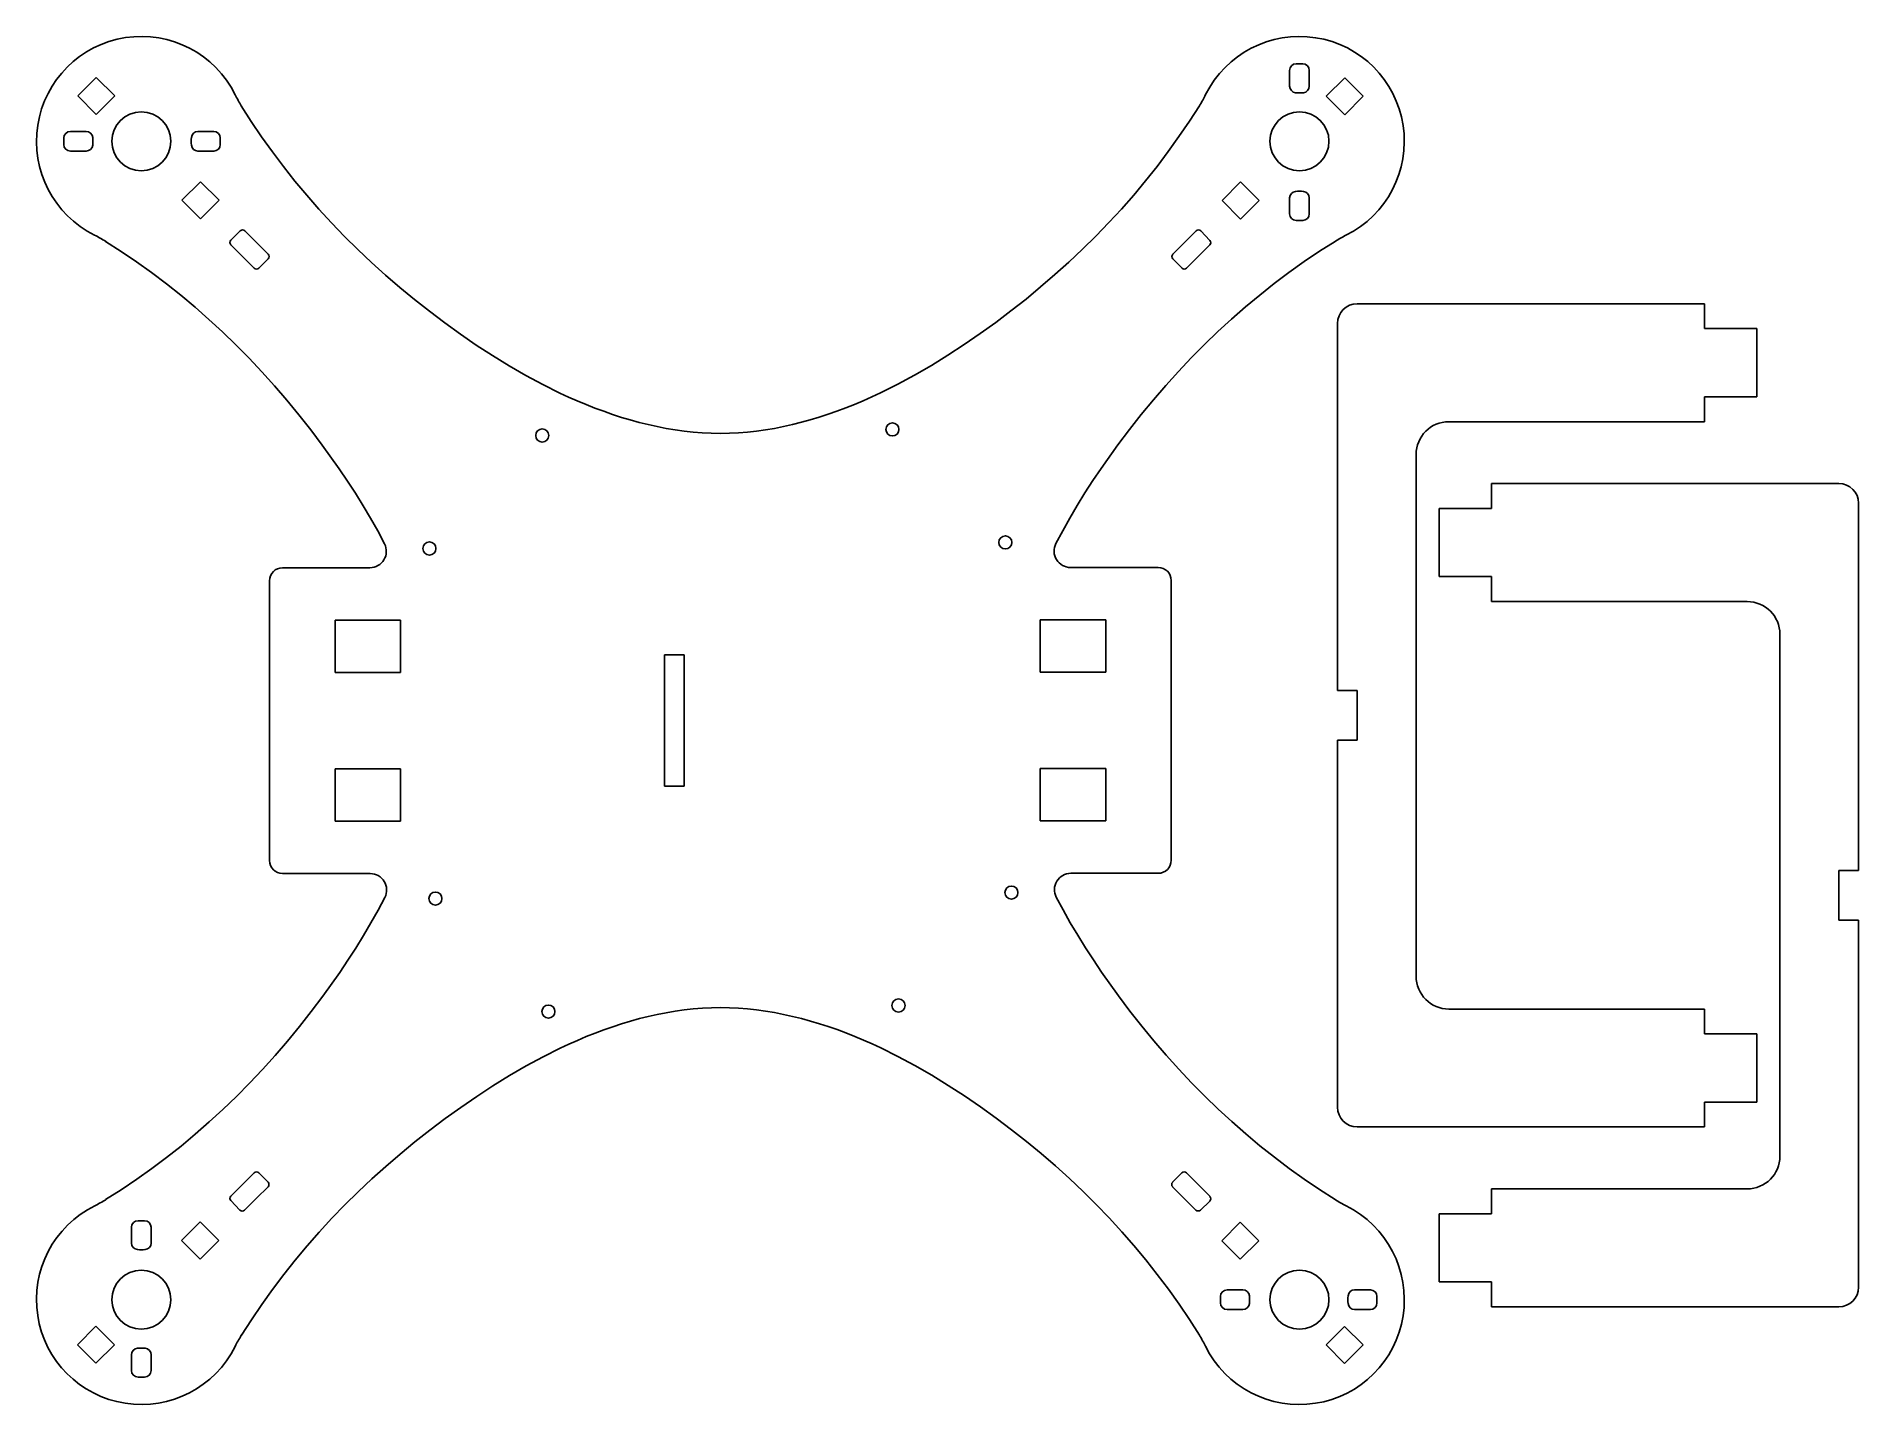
# Model space of a CAD drawing. Extents: x 19 to 298, y 19 to 228.
import ezdxf

# ---------------------------------------------------------------- set-up
doc = ezdxf.new("R2010")
doc.units = 0
doc.layers.add('DEFAULT', color=7, linetype='CONTINUOUS')
doc.layers.add('LAYER_01', color=12, linetype='CONTINUOUS')

msp = doc.modelspace()

# ---------------------------------------------------------------- linework, layer by layer
at = {"layer": 'DEFAULT'}
for p, q in [((52.19, 215.21), (50.67, 217.6)), ((196.91, 217.6), (195.38, 215.22)), ((53.77, 212.87), (52.19, 215.21)), ((195.38, 215.22), (193.79, 212.88)), ((55.41, 210.57), (53.77, 212.87)), ((193.79, 212.88), (192.15, 210.59)), ((57.11, 208.31), (55.41, 210.57)), ((192.15, 210.59), (190.45, 208.33)), ((58.86, 206.09), (57.11, 208.31)), ((60.67, 203.92), (58.86, 206.09)), ((188.69, 206.13), (186.88, 203.96)), ((190.45, 208.33), (188.69, 206.13)), ((62.53, 201.79), (60.67, 203.92)), ((186.88, 203.96), (185.01, 201.83)), ((64.45, 199.7), (62.53, 201.79)), ((185.01, 201.83), (183.09, 199.75)), ((66.42, 197.65), (64.45, 199.7)), ((68.45, 195.64), (66.42, 197.65)), ((181.11, 197.71), (179.08, 195.71)), ((183.09, 199.75), (181.11, 197.71)), ((29.97, 196.89), (32.35, 195.36)), ((32.35, 195.36), (34.69, 193.78)), ((70.53, 193.68), (68.45, 195.64)), ((179.08, 195.71), (177, 193.74)), ((212.88, 193.8), (215.23, 195.38)), ((215.23, 195.38), (217.61, 196.9)), ((34.69, 193.78), (36.99, 192.13)), ((36.99, 192.13), (39.24, 190.43)), ((72.67, 191.75), (70.53, 193.68)), ((177, 193.74), (174.86, 191.82)), ((208.32, 190.46), (210.58, 192.16)), ((210.58, 192.16), (212.88, 193.8)), ((39.24, 190.43), (41.45, 188.67)), ((74.85, 189.87), (72.67, 191.75)), ((77.09, 188.03), (74.85, 189.87)), ((172.67, 189.94), (170.44, 188.1)), ((174.86, 191.82), (172.67, 189.94)), ((206.11, 188.71), (208.32, 190.46)), ((41.45, 188.67), (43.61, 186.86)), ((43.61, 186.86), (45.74, 184.99)), ((79.38, 186.23), (77.09, 188.03)), ((170.44, 188.1), (168.15, 186.3)), ((201.8, 185.04), (203.93, 186.9)), ((203.93, 186.9), (206.11, 188.71)), ((220.98, 187.38), (222.98, 187.38)), ((222.98, 187.38), (262.98, 187.38)), ((262.98, 187.38), (273.98, 187.38)), ((273.98, 187.38), (273.98, 183.58)), ((45.74, 184.99), (47.82, 183.07)), ((81.72, 184.46), (79.38, 186.23)), ((84.11, 182.74), (81.72, 184.46)), ((165.81, 184.53), (163.42, 182.81)), ((168.15, 186.3), (165.81, 184.53)), ((199.71, 183.12), (201.8, 185.04)), ((217.98, 128.36), (217.98, 184.38)), ((273.98, 183.58), (281.98, 183.58)), ((281.98, 183.58), (281.98, 173.18)), ((47.82, 183.07), (49.86, 181.09)), ((49.86, 181.09), (51.87, 179.06)), ((86.54, 181.07), (84.11, 182.74)), ((89.02, 179.46), (86.54, 181.07)), ((160.99, 181.14), (158.51, 179.52)), ((163.42, 182.81), (160.99, 181.14)), ((195.66, 179.12), (197.67, 181.15)), ((197.67, 181.15), (199.71, 183.12)), ((51.87, 179.06), (53.83, 176.98)), ((91.54, 177.91), (89.02, 179.46)), ((158.51, 179.52), (156, 177.97)), ((193.7, 177.04), (195.66, 179.12)), ((53.83, 176.98), (55.75, 174.85)), ((94.09, 176.44), (91.54, 177.91)), ((96.68, 175.05), (94.09, 176.44)), ((153.44, 176.49), (150.86, 175.09)), ((156, 177.97), (153.44, 176.49)), ((191.77, 174.91), (193.7, 177.04)), ((55.75, 174.85), (57.63, 172.66)), ((57.63, 172.66), (59.47, 170.42)), ((99.31, 173.75), (96.68, 175.05)), ((100.63, 173.13), (99.31, 173.75)), ((101.96, 172.55), (100.63, 173.13)), ((103.29, 171.99), (101.96, 172.55)), ((145.59, 172.58), (144.26, 172.02)), ((146.92, 173.17), (145.59, 172.58)), ((148.24, 173.79), (146.92, 173.17)), ((150.86, 175.09), (148.24, 173.79)), ((188.04, 170.48), (189.89, 172.72)), ((189.89, 172.72), (191.77, 174.91)), ((281.98, 173.18), (273.98, 173.18)), ((273.98, 173.18), (273.98, 169.38)), ((59.47, 170.42), (61.27, 168.13)), ((104.63, 171.46), (103.29, 171.99)), ((105.98, 170.96), (104.63, 171.46)), ((107.33, 170.48), (105.98, 170.96)), ((108.68, 170.04), (107.33, 170.48)), ((110.04, 169.64), (108.68, 170.04)), ((137.52, 169.65), (136.16, 169.28)), ((138.88, 170.06), (137.52, 169.65)), ((140.23, 170.51), (138.88, 170.06)), ((141.58, 170.98), (140.23, 170.51)), ((142.92, 171.48), (141.58, 170.98)), ((144.26, 172.02), (142.92, 171.48)), ((186.24, 168.19), (188.04, 170.48)), ((61.27, 168.13), (63.04, 165.79)), ((111.41, 169.26), (110.04, 169.64)), ((112.77, 168.93), (111.41, 169.26)), ((114.15, 168.62), (112.77, 168.93)), ((115.52, 168.36), (114.15, 168.62)), ((116.89, 168.13), (115.52, 168.36)), ((118.27, 167.94), (116.89, 168.13)), ((119.65, 167.79), (118.27, 167.94)), ((121.03, 167.68), (119.65, 167.79)), ((122.41, 167.62), (121.03, 167.68)), ((123.79, 167.59), (122.41, 167.62)), ((125.17, 167.62), (123.79, 167.59)), ((126.55, 167.68), (125.17, 167.62)), ((127.93, 167.79), (126.55, 167.68)), ((129.31, 167.94), (127.93, 167.79)), ((130.68, 168.13), (129.31, 167.94)), ((132.05, 168.36), (130.68, 168.13)), ((133.42, 168.63), (132.05, 168.36)), ((134.79, 168.94), (133.42, 168.63)), ((136.16, 169.28), (134.79, 168.94)), ((184.48, 165.85), (186.24, 168.19)), ((262.98, 169.38), (234.98, 169.38)), ((273.98, 169.38), (262.98, 169.38)), ((63.04, 165.79), (65.62, 162.17)), ((181.9, 162.23), (184.48, 165.85)), ((229.98, 164.38), (229.98, 162.06)), ((65.62, 162.17), (66.87, 160.32)), ((180.65, 160.38), (181.9, 162.23)), ((229.98, 162.06), (229.98, 157.06)), ((66.87, 160.32), (68.08, 158.45)), ((179.44, 158.5), (180.65, 160.38)), ((241.51, 156.13), (241.51, 159.93)), ((241.51, 159.93), (252.51, 159.93)), ((252.51, 159.93), (292.51, 159.93)), ((292.51, 159.93), (294.51, 159.93)), ((68.08, 158.45), (69.26, 156.55)), ((69.26, 156.55), (70.39, 154.64)), ((177.13, 154.68), (178.27, 156.6)), ((178.27, 156.6), (179.44, 158.5)), ((229.98, 157.06), (229.98, 128.36)), ((233.51, 145.73), (233.51, 156.13)), ((233.51, 156.13), (241.51, 156.13)), ((297.51, 156.93), (297.51, 100.91)), ((70.39, 154.64), (71.49, 152.7)), ((176.05, 152.74), (177.13, 154.68)), ((71.49, 152.7), (72.53, 150.74)), ((175.01, 150.78), (176.05, 152.74)), ((54.98, 145.09), (54.98, 123.78)), ((70.31, 147.09), (56.98, 147.09)), ((190.61, 147.13), (177.23, 147.13)), ((192.61, 123.78), (192.61, 145.13)), ((241.51, 145.73), (233.51, 145.73)), ((241.51, 141.93), (241.51, 145.73)), ((252.51, 141.93), (241.51, 141.93)), ((257.51, 141.93), (252.51, 141.93)), ((280.51, 141.93), (257.51, 141.93)), ((285.51, 134.61), (285.51, 136.93)), ((285.51, 129.61), (285.51, 134.61)), ((220.98, 128.36), (217.98, 128.36)), ((220.98, 124.56), (220.98, 128.36)), ((229.98, 128.36), (229.98, 120.76)), ((285.51, 100.91), (285.51, 129.61)), ((54.98, 123.78), (54.98, 102.42)), ((192.61, 102.46), (192.61, 123.78)), ((220.98, 120.76), (220.98, 124.56)), ((217.98, 64.75), (217.98, 120.76)), ((217.98, 120.76), (220.98, 120.76)), ((229.98, 120.76), (229.98, 92.06)), ((56.98, 100.42), (70.36, 100.42)), ((177.28, 100.46), (190.61, 100.46)), ((285.51, 93.31), (285.51, 100.91)), ((297.51, 100.91), (294.51, 100.91)), ((294.51, 100.91), (294.51, 97.11)), ((71.54, 94.82), (70.45, 92.88)), ((72.58, 96.78), (71.54, 94.82)), ((176.1, 94.86), (175.06, 96.81)), ((177.19, 92.92), (176.1, 94.86)), ((294.51, 97.11), (294.51, 93.31)), ((70.45, 92.88), (69.32, 90.96)), ((178.33, 91), (177.19, 92.92)), ((229.98, 92.06), (229.98, 87.06)), ((285.51, 64.61), (285.51, 93.31)), ((294.51, 93.31), (297.51, 93.31)), ((297.51, 93.31), (297.51, 37.3)), ((68.15, 89.06), (66.93, 87.18)), ((69.32, 90.96), (68.15, 89.06)), ((179.51, 89.11), (178.33, 91)), ((180.72, 87.23), (179.51, 89.11)), ((66.93, 87.18), (65.69, 85.33)), ((181.97, 85.38), (180.72, 87.23)), ((229.98, 87.06), (229.98, 84.75)), ((65.69, 85.33), (63.11, 81.7)), ((184.55, 81.77), (181.97, 85.38)), ((63.11, 81.7), (61.35, 79.36)), ((186.31, 79.43), (184.55, 81.77)), ((61.35, 79.36), (59.54, 77.07)), ((108.71, 77.49), (110.07, 77.9)), ((110.07, 77.9), (111.43, 78.28)), ((111.43, 78.28), (112.79, 78.62)), ((112.79, 78.62), (114.16, 78.93)), ((114.16, 78.93), (115.53, 79.19)), ((115.53, 79.19), (116.91, 79.42)), ((116.91, 79.42), (118.28, 79.61)), ((118.28, 79.61), (119.66, 79.76)), ((119.66, 79.76), (121.04, 79.87)), ((121.04, 79.87), (122.42, 79.94)), ((122.42, 79.94), (123.79, 79.96)), ((123.79, 79.96), (125.18, 79.94)), ((125.18, 79.94), (126.56, 79.87)), ((126.56, 79.87), (127.94, 79.77)), ((127.94, 79.77), (129.32, 79.62)), ((129.32, 79.62), (130.69, 79.43)), ((130.69, 79.43), (132.07, 79.2)), ((132.07, 79.2), (133.44, 78.93)), ((133.44, 78.93), (134.81, 78.63)), ((134.81, 78.63), (136.18, 78.29)), ((136.18, 78.29), (137.54, 77.92)), ((137.54, 77.92), (138.9, 77.51)), ((188.12, 77.14), (186.31, 79.43)), ((234.98, 79.75), (257.98, 79.75)), ((257.98, 79.75), (262.98, 79.75)), ((262.98, 79.75), (273.98, 79.75)), ((273.98, 79.75), (273.98, 75.95)), ((59.54, 77.07), (57.7, 74.84)), ((101.99, 74.97), (103.33, 75.54)), ((103.33, 75.54), (104.66, 76.07)), ((104.66, 76.07), (106.01, 76.58)), ((106.01, 76.58), (107.36, 77.05)), ((107.36, 77.05), (108.71, 77.49)), ((138.9, 77.51), (140.26, 77.07)), ((140.26, 77.07), (141.61, 76.6)), ((141.61, 76.6), (142.96, 76.1)), ((142.96, 76.1), (144.3, 75.57)), ((144.3, 75.57), (145.63, 75.01)), ((189.96, 74.9), (188.12, 77.14)), ((273.98, 75.95), (281.98, 75.95)), ((281.98, 75.95), (281.98, 65.55)), ((55.82, 72.65), (53.89, 70.52)), ((57.7, 74.84), (55.82, 72.65)), ((94.14, 71.07), (96.73, 72.46)), ((96.73, 72.46), (99.35, 73.77)), ((99.35, 73.77), (100.67, 74.38)), ((100.67, 74.38), (101.99, 74.97)), ((145.63, 75.01), (146.96, 74.42)), ((146.96, 74.42), (148.28, 73.81)), ((148.28, 73.81), (150.9, 72.51)), ((150.9, 72.51), (153.49, 71.12)), ((191.84, 72.71), (189.96, 74.9)), ((193.76, 70.58), (191.84, 72.71)), ((53.89, 70.52), (51.93, 68.44)), ((89.08, 68.03), (91.59, 69.59)), ((91.59, 69.59), (94.14, 71.07)), ((153.49, 71.12), (156.05, 69.64)), ((156.05, 69.64), (158.57, 68.1)), ((195.72, 68.49), (193.76, 70.58)), ((51.93, 68.44), (49.92, 66.41)), ((86.6, 66.42), (89.08, 68.03)), ((158.57, 68.1), (161.05, 66.48)), ((197.72, 66.46), (195.72, 68.49)), ((47.87, 64.43), (45.78, 62.52)), ((49.92, 66.41), (47.87, 64.43)), ((81.78, 63.02), (84.17, 64.74)), ((84.17, 64.74), (86.6, 66.42)), ((161.05, 66.48), (163.48, 64.81)), ((163.48, 64.81), (165.87, 63.09)), ((199.77, 64.49), (197.72, 66.46)), ((201.85, 62.56), (199.77, 64.49)), ((273.98, 65.55), (273.98, 61.75)), ((281.98, 65.55), (273.98, 65.55)), ((285.51, 59.61), (285.51, 64.61)), ((45.78, 62.52), (43.65, 60.65)), ((77.15, 59.46), (79.44, 61.26)), ((79.44, 61.26), (81.78, 63.02)), ((165.87, 63.09), (168.21, 61.33)), ((168.21, 61.33), (170.5, 59.53)), ((203.97, 60.69), (201.85, 62.56)), ((222.98, 61.75), (220.98, 61.75)), ((262.98, 61.75), (222.98, 61.75)), ((273.98, 61.75), (262.98, 61.75)), ((41.48, 58.84), (39.26, 57.09)), ((43.65, 60.65), (41.48, 58.84)), ((74.91, 57.61), (77.15, 59.46)), ((170.5, 59.53), (172.73, 57.68)), ((206.14, 58.88), (203.97, 60.69)), ((208.35, 57.12), (206.14, 58.88)), ((285.51, 57.3), (285.51, 59.61)), ((39.26, 57.09), (37.01, 55.4)), ((70.59, 53.81), (72.73, 55.73)), ((72.73, 55.73), (74.91, 57.61)), ((172.73, 57.68), (174.92, 55.8)), ((174.92, 55.8), (177.06, 53.88)), ((210.6, 55.42), (208.35, 57.12)), ((34.71, 53.76), (32.36, 52.18)), ((37.01, 55.4), (34.71, 53.76)), ((68.51, 51.85), (70.59, 53.81)), ((177.06, 53.88), (179.14, 51.91)), ((212.9, 53.78), (210.6, 55.42)), ((215.23, 52.19), (212.9, 53.78)), ((32.36, 52.18), (29.97, 50.66)), ((66.48, 49.85), (68.51, 51.85)), ((179.14, 51.91), (181.16, 49.91)), ((217.62, 50.66), (215.23, 52.19)), ((241.51, 48.5), (241.51, 52.3)), ((241.51, 52.3), (252.51, 52.3)), ((252.51, 52.3), (280.51, 52.3)), ((62.58, 45.72), (64.5, 47.81)), ((64.5, 47.81), (66.48, 49.85)), ((181.16, 49.91), (183.14, 47.86)), ((183.14, 47.86), (185.06, 45.77)), ((233.51, 38.1), (233.51, 48.5)), ((233.51, 48.5), (241.51, 48.5)), ((60.71, 43.6), (62.58, 45.72)), ((185.06, 45.77), (186.92, 43.64)), ((58.9, 41.43), (60.71, 43.6)), ((186.92, 43.64), (188.73, 41.46)), ((55.44, 36.97), (57.14, 39.22)), ((57.14, 39.22), (58.9, 41.43)), ((188.73, 41.46), (190.48, 39.25)), ((190.48, 39.25), (192.18, 36.99)), ((53.79, 34.67), (55.44, 36.97)), ((192.18, 36.99), (193.81, 34.69)), ((241.51, 38.1), (233.51, 38.1)), ((241.51, 34.3), (241.51, 38.1)), ((52.21, 32.34), (53.79, 34.67)), ((193.81, 34.69), (195.39, 32.35)), ((252.51, 34.3), (241.51, 34.3)), ((292.51, 34.3), (252.51, 34.3)), ((294.51, 34.3), (292.51, 34.3)), ((50.68, 29.96), (52.21, 32.34)), ((195.39, 32.35), (196.92, 29.96))]:
    msp.add_line(p, q, dxfattribs=at)
for centre, radius, start, end in [((35.41, 212.17), 16, 26.3297, 243.5642), ((212.18, 212.17), 16, 296.3297, 153.5642), ((67.67, 228.13), 20, 206.3297, 211.7901), ((179.95, 228.19), 20, 328.0148, 333.5642), ((19.38, 179.93), 20, 58.0148, 63.5642), ((228.15, 179.9), 20, 116.3297, 121.7901), ((220.98, 184.38), 3, 90, 180), ((234.98, 164.38), 5, 90, 180), ((294.51, 156.93), 3, 360, 90), ((70.31, 149.59), 2.5, 270, 27.3912), ((177.23, 149.63), 2.5, 152.7583, 270), ((56.98, 145.09), 2, 90, 180), ((190.61, 145.13), 2, 360, 90), ((280.51, 136.93), 5, 360, 90), ((56.98, 102.42), 2, 180, 270), ((70.36, 97.92), 2.5, 332.7583, 90), ((177.28, 97.96), 2.5, 90, 207.3912), ((190.61, 102.46), 2, 270, 360), ((234.98, 84.75), 5, 180, 270), ((220.98, 64.75), 3, 180, 270), ((280.51, 57.3), 5, 270, 0), ((19.44, 67.65), 20, 296.3297, 301.7901), ((228.21, 67.63), 20, 238.0148, 243.5642), ((35.41, 35.39), 16, 116.3297, 333.5642), ((212.18, 35.39), 16, 206.3297, 63.5642), ((294.51, 37.3), 3, 270, 0), ((67.64, 19.36), 20, 148.0148, 153.5642), ((179.92, 19.42), 20, 26.3297, 31.7901)]:
    msp.add_arc(centre, radius, start, end, dxfattribs=at)
at = {"layer": 'LAYER_01'}
for p, q in [((210.68, 222.99), (210.68, 220.57)), ((212.68, 223.99), (211.68, 223.99)), ((213.68, 220.57), (213.68, 222.99)), ((28.53, 221.91), (25.7, 219.08)), ((31.36, 219.08), (28.53, 221.91)), ((219.09, 221.87), (216.27, 219.04)), ((221.92, 219.04), (219.09, 221.87)), ((25.7, 219.08), (28.53, 216.25)), ((28.53, 216.25), (31.36, 219.08)), ((216.27, 219.04), (219.09, 216.21)), ((219.09, 216.21), (221.92, 219.04)), ((23.58, 212.67), (23.58, 211.67)), ((27, 213.67), (24.58, 213.67)), ((46.47, 213.67), (44.05, 213.67)), ((47.47, 211.67), (47.47, 212.67)), ((24.58, 210.67), (27, 210.67)), ((44.05, 210.67), (46.47, 210.67)), ((44.44, 206), (41.61, 203.17)), ((47.27, 203.17), (44.44, 206)), ((203.19, 205.96), (200.36, 203.13)), ((206.01, 203.13), (203.19, 205.96)), ((41.61, 203.17), (44.44, 200.34)), ((44.44, 200.34), (47.27, 203.17)), ((200.36, 203.13), (203.19, 200.3)), ((203.19, 200.3), (206.01, 203.13)), ((210.68, 203.52), (210.68, 201.1)), ((213.68, 201.1), (213.68, 203.52)), ((50.52, 198.49), (49.08, 197.1)), ((54.77, 194.94), (51.22, 198.48)), ((196.41, 198.5), (194.6, 196.69)), ((198.5, 197.05), (197.12, 198.49)), ((211.68, 200.1), (212.68, 200.1)), ((49.07, 196.39), (50.88, 194.58)), ((194.6, 196.69), (192.83, 194.93)), ((194.95, 192.81), (198.5, 196.35)), ((50.88, 194.58), (52.65, 192.82)), ((53.35, 192.82), (54.77, 194.23)), ((192.83, 194.22), (194.25, 192.81)), ((64.98, 139.09), (64.98, 131.09)), ((74.98, 139.09), (64.98, 139.09)), ((74.98, 131.09), (74.98, 139.09)), ((182.61, 139.13), (172.61, 139.13)), ((172.61, 139.13), (172.61, 131.13)), ((182.61, 131.13), (182.61, 139.13)), ((118.29, 133.78), (115.29, 133.78)), ((115.29, 133.78), (115.29, 113.78)), ((118.29, 113.78), (118.29, 133.78)), ((64.98, 131.09), (74.98, 131.09)), ((172.61, 131.13), (182.61, 131.13)), ((64.98, 116.42), (64.98, 108.42)), ((74.98, 116.42), (64.98, 116.42)), ((74.98, 108.42), (74.98, 116.42)), ((182.61, 116.46), (172.61, 116.46)), ((172.61, 116.46), (172.61, 108.46)), ((182.61, 108.46), (182.61, 116.46)), ((115.29, 113.78), (118.29, 113.78)), ((172.61, 108.46), (182.61, 108.46)), ((64.98, 108.42), (74.98, 108.42)), ((52.63, 54.75), (49.09, 51.21)), ((54.76, 53.34), (53.34, 54.75)), ((194.24, 54.74), (192.82, 53.33)), ((196.71, 52.97), (194.94, 54.74)), ((198.52, 51.17), (196.71, 52.97)), ((49.08, 50.51), (50.47, 49.06)), ((51.18, 49.06), (52.99, 50.86)), ((52.99, 50.86), (54.76, 52.63)), ((192.82, 52.62), (196.36, 49.07)), ((197.06, 49.07), (198.51, 50.45)), ((35.91, 47.45), (34.91, 47.45)), ((33.91, 46.45), (33.91, 44.04)), ((36.91, 44.04), (36.91, 46.45)), ((44.4, 47.25), (41.57, 44.42)), ((47.23, 44.42), (44.4, 47.25)), ((203.15, 47.22), (200.32, 44.39)), ((205.98, 44.39), (203.15, 47.22)), ((41.57, 44.42), (44.4, 41.6)), ((44.4, 41.6), (47.23, 44.42)), ((200.32, 44.39), (203.15, 41.56)), ((203.15, 41.56), (205.98, 44.39)), ((203.54, 36.89), (201.12, 36.89)), ((223, 36.89), (220.59, 36.89)), ((200.12, 35.89), (200.12, 34.89)), ((201.12, 33.89), (203.54, 33.89)), ((220.59, 33.89), (223, 33.89)), ((224, 34.89), (224, 35.89)), ((28.49, 31.34), (25.66, 28.51)), ((31.32, 28.51), (28.49, 31.34)), ((219.06, 31.31), (216.23, 28.48)), ((221.89, 28.48), (219.06, 31.31)), ((25.66, 28.51), (28.49, 25.69)), ((28.49, 25.69), (31.32, 28.51)), ((216.23, 28.48), (219.06, 25.65)), ((219.06, 25.65), (221.89, 28.48)), ((33.91, 26.99), (33.91, 24.57)), ((36.91, 24.57), (36.91, 26.99)), ((34.91, 23.57), (35.91, 23.57))]:
    msp.add_line(p, q, dxfattribs=at)
for centre, radius in [((35.41, 212.17), 4.5), ((212.18, 212.17), 4.5), ((96.61, 167.27), 1), ((150.05, 168.2), 1), ((79.38, 150.03), 1), ((167.29, 150.96), 1), ((80.3, 96.6), 1), ((168.21, 97.52), 1), ((150.98, 80.29), 1), ((97.54, 79.36), 1), ((35.41, 35.39), 4.5), ((212.18, 35.39), 4.5)]:
    msp.add_circle(centre, radius, dxfattribs=at)
for centre, radius, start, end in [((211.68, 222.99), 1, 90, 180), ((212.68, 222.99), 1, 0, 90), ((211.68, 220.57), 1, 180, 264.2608), ((212.68, 220.57), 1, 275.7392, 360), ((212.18, 225.55), 6, 264.2608, 275.7392), ((24.58, 212.67), 1, 90, 180), ((24.58, 211.67), 1, 180, 270), ((27, 212.67), 1, 5.7392, 90), ((27, 211.67), 1, 270, 354.2608), ((22.03, 212.17), 6, 354.2608, 5.7392), ((49.03, 212.17), 6, 174.2608, 185.7392), ((44.05, 212.67), 1, 90, 174.2608), ((44.05, 211.67), 1, 185.7392, 270), ((46.47, 212.67), 1, 360, 90), ((46.47, 211.67), 1, 270, 360), ((211.68, 203.52), 1, 95.7392, 180), ((212.18, 198.55), 6, 84.2608, 95.7392), ((212.68, 203.52), 1, 0, 84.2608), ((211.68, 201.1), 1, 180, 270), ((212.68, 201.1), 1, 270, 0), ((50.87, 198.13), 0.5, 45, 133.7753), ((196.76, 198.15), 0.5, 43.7753, 135), ((49.43, 196.74), 0.5, 133.7753, 225), ((54.41, 194.58), 0.5, 315, 45), ((193.19, 194.57), 0.5, 135, 225), ((198.14, 196.7), 0.5, 315, 43.7753), ((53, 193.17), 0.5, 225, 315), ((194.6, 193.16), 0.5, 225, 315), ((52.99, 54.4), 0.5, 45, 135), ((54.4, 52.98), 0.5, 315, 45), ((193.18, 52.97), 0.5, 135, 225), ((194.59, 54.39), 0.5, 45, 135), ((49.44, 50.85), 0.5, 135, 223.7753), ((198.16, 50.81), 0.5, 313.7753, 45), ((34.91, 46.45), 1, 90, 180), ((35.91, 46.45), 1, 360, 90), ((50.83, 49.41), 0.5, 223.7753, 315), ((196.72, 49.43), 0.5, 225, 313.7753), ((34.91, 44.04), 1, 180, 264.2608), ((35.41, 49.01), 6, 264.2608, 275.7392), ((35.91, 44.04), 1, 275.7392, 360), ((201.12, 35.89), 1, 90, 180), ((203.54, 35.89), 1, 5.7392, 90), ((220.59, 35.89), 1, 90, 174.2608), ((223, 35.89), 1, 360, 90), ((201.12, 34.89), 1, 180, 270), ((203.54, 34.89), 1, 270, 354.2608), ((198.56, 35.39), 6, 354.2608, 5.7392), ((225.56, 35.39), 6, 174.2608, 185.7392), ((220.59, 34.89), 1, 185.7392, 270), ((223, 34.89), 1, 270, 360), ((34.91, 26.99), 1, 95.7392, 180), ((35.41, 22.01), 6, 84.2608, 95.7392), ((35.91, 26.99), 1, 0, 84.2608), ((34.91, 24.57), 1, 180, 270), ((35.91, 24.57), 1, 270, 0)]:
    msp.add_arc(centre, radius, start, end, dxfattribs=at)

doc.saveas('drawing.dxf')
